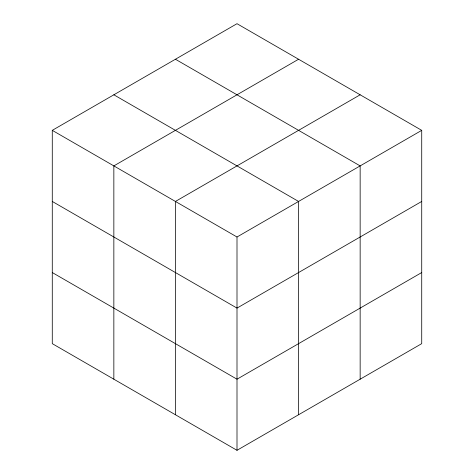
<?xml version="1.0" encoding="UTF-8"?>
<svg xmlns="http://www.w3.org/2000/svg" width="474" height="474" viewBox="0 0 474 474"><rect width="100%" height="100%" fill="white"/><g stroke="black" fill="none" stroke-linecap="round" stroke-linejoin="round"><path stroke-width="0.71" d="M52.276 130.35L237 23.7L421.724 130.35L421.724 343.65L237 450.3L52.276 343.65L52.276 130.35L237 237L421.724 130.35M298.573 59.25L113.849 165.9L113.849 379.2M360.151 94.8L175.427 201.45L175.427 414.75M421.724 201.45L237 308.1L52.276 201.45M421.724 272.55L237 379.2L52.276 272.55M175.427 59.25L360.151 165.9L360.151 379.2M113.849 94.8L298.573 201.45L298.573 414.75M237 237L237 450.3"/></g></svg>
